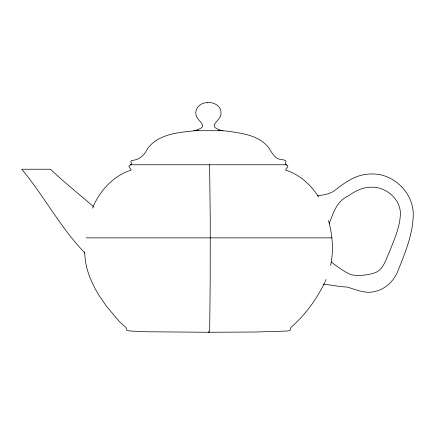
<?xml version="1.0" encoding="UTF-8"?>
<svg xmlns="http://www.w3.org/2000/svg" width="435" height="435" viewBox="0 0 435 435"><rect width="100%" height="100%" fill="white"/><g stroke="black" fill="none" stroke-linecap="round" stroke-linejoin="round"><path stroke-width="0.65" d="M330.649 265.339C333.786 250.517 332.498 235.003 328.49 220.485M325.342 281.331L326.119 279.466M92.546 208.191C99.408 191.008 113.361 175.702 131.25 170.069C131.087 168.465 126.411 165.849 130.712 164.762M325.054 281.934C316.789 299.155 305.163 315.065 290.749 327.599C291.129 331.008 288.633 330.888 285.909 331.068L255.541 332.014L208.414 332.275L146.573 331.758L130.821 331.068L127.042 330.464L126.52 330.051L126.074 327.599L119.272 321.454L106.918 306.827L98.87 295.169L94.999 288.487L89.92 277.601L87.299 269.885L85.499 261.886L84.515 251.941M329.295 223.372C333.46 212.769 336.69 201.171 348.049 196.093C355.118 191.014 363.366 186.778 372.316 187.213C385.986 187.088 399.564 198.545 400.39 212.449C400.45 226.782 393.963 240.142 388.874 253.203C385.492 260.516 382.958 270.391 374.209 273.044C366.83 275.252 358.87 276.111 351.252 274.757C343.987 271.804 337.598 266.726 331.312 262.115M196.707 129.891C210.002 126.014 196.821 121.381 195.929 114.519C194.668 107.82 201.111 102.247 207.533 102.736M317.425 195.832C323.466 194.913 329.975 194.184 334.972 190.291C339.691 186.452 344.64 182.896 349.963 179.932C358.957 174.511 369.902 172.787 380.179 174.685C398.509 178.627 413.565 195.87 413.25 214.923C412.886 234.666 404.914 253.235 397.791 271.32C393.762 281.162 385.356 289.237 374.801 291.526C365.28 294.022 355.966 289.579 346.994 287.018C338.919 286.796 331.144 284.887 323.145 284.175M198.784 130.331C181.292 132.332 159.591 132.914 147.835 148.15C144.262 155.344 139.657 159.922 131.533 160.488C129.429 161.853 133.23 163.772 130.195 164.696M285.523 164.724C285.686 164.588 286.893 164.974 286.638 164.506C284.077 163.843 286.388 162.456 285.866 161.081C284.457 159.319 281.771 160.02 279.835 159.362C275.127 158.144 272.326 153.74 270.059 149.781C261.011 135.323 241.958 133.219 226.591 131.071L218.038 130.331M207.544 102.736C214.009 101.79 221.611 106.309 220.985 113.475C221.426 120.908 206.098 125.791 220.115 129.891M193.874 130.712L222.948 130.712M130.804 164.762L286.11 164.762C290.411 165.849 285.735 168.465 285.572 170.069C299.405 174.332 311.052 184.783 318.594 196.99M86.228 237.863L331.851 237.863M131.229 164.729L130.201 164.696M93.971 207.006L64.146 181.683L50.4 169.248L21.75 169.248C44.239 196.131 60.46 227.886 85.032 253.083M209.594 164.707L210.246 218L210.208 281.331L209.665 330.257L209.36 331.758L208.414 332.275L208.414 331.758"/></g></svg>
